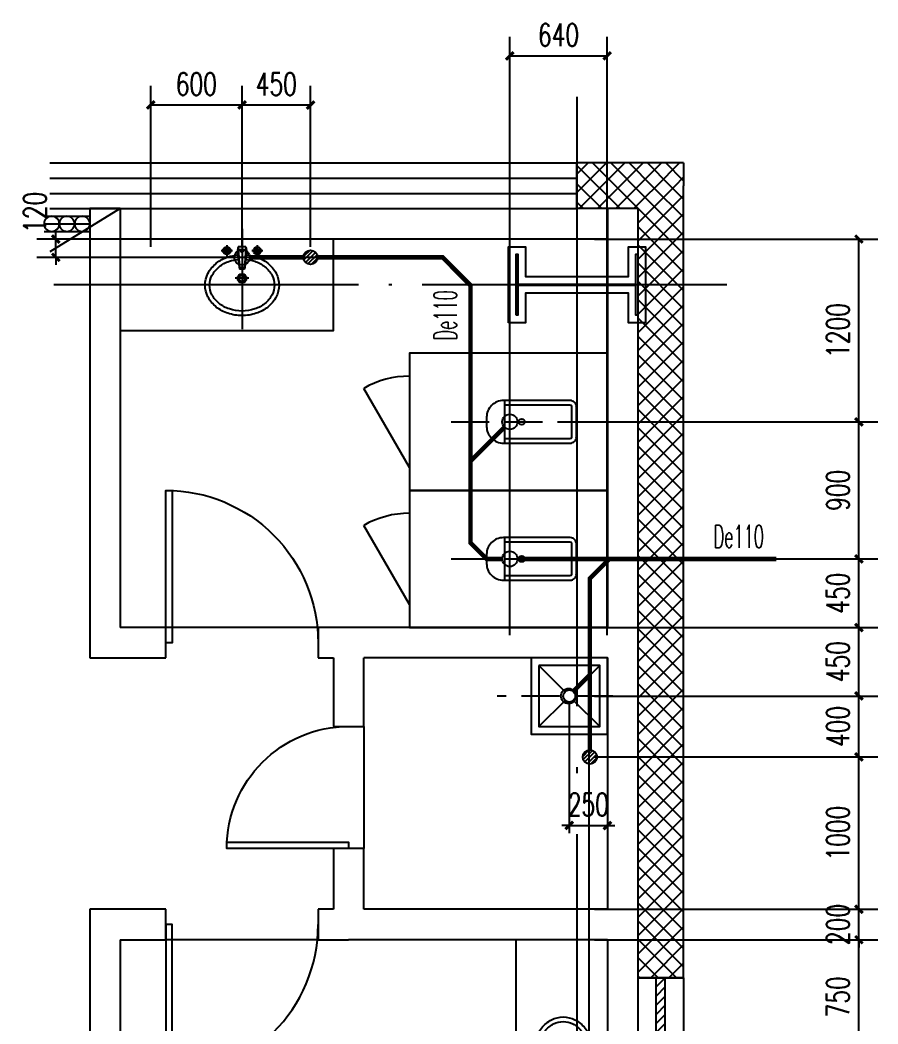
# Model space of a CAD drawing. Extents: x -452079 to 117456, y 3902 to 836955.
# Drawn here: x -310572 to -304936, y 11706 to 18296 of the extents above; entities that cross this region are included whole.
import ezdxf

# ---------------------------------------------------------------- set-up
doc = ezdxf.new("R2010")
doc.units = 0
doc.header["$LTSCALE"] = 1000
doc.header["$MEASUREMENT"] = 0
for name, pattern in [('10平面$1$DOTE', [2.42, 2, -0.2, 0.02, -0.2]), ('DASH', [0.35, 0.25, -0.1]), ('DOTE', [2.42, 2, -0.2, 0.02, -0.2])]:
    doc.linetypes.add(name, pattern=pattern)
for name, color, linetype in [('10平面$1$A-AXIS-DOTE', 14, '10平面$1$DOTE'), ('A-AXIS-DOTE', 14, 'DOTE'), ('A-HATCH-2', 251, 'Continuous'), ('A-HRAIL', 173, 'Continuous'), ('A-WC', 223, 'Continuous'), ('A-WINDOW', 140, 'Continuous'), ('AS-COLN', 6, 'Continuous'), ('AS-WALL', 40, 'Continuous'), ('CURTWALL', 4, 'Continuous'), ('EQUIP_地漏', 7, 'Continuous'), ('PUB_HATCH', 8, 'Continuous'), ('SB_ZF污水', 2, 'Continuous'), ('TEXT_污水', 2, 'Continuous'), ('TWT_DIM', 3, 'Continuous'), ('TWT_ZF文字', 3, 'Continuous'), ('WALL', 2, 'Continuous')]:
    doc.layers.add(name, color=color, linetype=linetype)
doc.layers.add('Gps-ZF污水', color=2, linetype='DASH', lineweight=60)
doc.styles.add('_TCH_DIM_T3', font='SIMPLEX', dxfattribs={"width": 0.705882, "bigfont": 'GBCBIG'})
doc.styles.add('_TWT_PIPEDN', font='SIMPLEX', dxfattribs={"width": 0.65, "height": 3.5, "bigfont": 'HZTXT'})
doc.dimstyles.new('_TCH_ARCH&&50', dxfattribs={"dimtxt": 148.75, "dimasz": 50, "dimexe": 50, "dimexo": 50, "dimgap": 63.125, "dimtad": 1, "dimdec": 0, "dimzin": 0, "dimdsep": 46, "dimtxsty": '_TCH_DIM_T3', "dimblk": 'ARCHTICK', "dimcen": 0.09, "dimclrt": 7, "dimazin": 2, "dimtfac": 1, "dimtdec": 0, "dimtix": 1, "dimtmove": 2, "dimatfit": 3, "dimfxl": 0, "dimtolj": 1, "dimtzin": 0, "dimarcsym": 0})
doc.dimstyles.new('_TWT_ARCH&&50', dxfattribs={"dimtxt": 148.75, "dimasz": 50, "dimexe": 125, "dimexo": 150, "dimgap": 63.125, "dimtad": 1, "dimdec": 0, "dimzin": 0, "dimdsep": 46, "dimtxsty": '_TCH_DIM_T3', "dimblk": 'ARCHTICK', "dimcen": 0.09, "dimclrt": 7, "dimazin": 2, "dimtfac": 1, "dimtdec": 0, "dimtix": 1, "dimtmove": 2, "dimatfit": 3, "dimfxl": 0, "dimtolj": 1, "dimtzin": 0, "dimarcsym": 0})
pattern_1 = [(45, (138332.77, -547935.87), (-60.000061, 60.000061), []), (135, (138332.77, -547935.87), (-60.000061, -60.000061), [])]

# ---------------------------------------------------------------- blocks, each defined once
blk = doc.blocks.new('厕卫')
at = {"layer": 'A-AXIS-DOTE', "color": 8, "linetype": 'DASH'}
blk.add_line((50, -823.1), (50, 271.9), dxfattribs=at)
at = {"layer": 'A-WC'}
for p, q in [((-59.8, -40), (-59.8, -469.7)), ((149.8, -30), (-49.8, -30)), ((159.8, -469.7), (159.8, -40)), ((189.8, -469.7), (-89.8, -469.7)), ((350, -1097.2), (-169.6, -1397.2))]:
    blk.add_line(p, q, dxfattribs=at)
blk.add_lwpolyline([(-400, 202.8), (-400, -1097.2), (500, -1097.2), (500, 202.8)], close=True, dxfattribs=at)
blk.add_lwpolyline([(189.8, -40, 0.414214), (149.8, 0), (-49.8, 0, 0.414214), (-89.8, -40), (-89.8, -479.7, 0.414214), (20.2, -589.7), (79.8, -589.7, 0.414214), (189.8, -479.7)], format="xyb", close=True, dxfattribs=at)
blk.add_circle((50, -358.6), 20, dxfattribs=at)
for centre, radius, start, end in [((-49.8, -40), 10, 90, 180), ((149.8, -40), 10, 0, 90), ((350, -1097.2), 600, 180, 209.99988)]:
    blk.add_arc(centre, radius, start, end, dxfattribs=at)
for p in [(50, 0), (50, -358.6)]:
    blk.add_point(p, dxfattribs=at)
blk = doc.blocks.new('343243')
at = {"layer": '10平面$1$A-AXIS-DOTE', "color": 8}
blk.add_lwpolyline([(-137039.2, 783550), (-137039.2, 784210)], dxfattribs=at)
at = {"layer": 'A-WC'}
for p, q in [((-137039.2, 783829.9), (-137039.2, 783920.1)), ((-137084.2, 783875), (-136994.1, 783875)), ((-137070.6, 783706.5), (-137055.9, 783814.2)), ((-137064.2, 783667.6), (-137055.9, 783814.2)), ((-137055.9, 783814.2), (-137022.5, 783814.2)), ((-137014.2, 783667.6), (-137022.5, 783814.2)), ((-137007.7, 783706.5), (-137022.5, 783814.2)), ((-137056.4, 783804.1), (-137022, 783804.1)), ((-137175.7, 783694), (-137102.7, 783694)), ((-137139.2, 783657.5), (-137139.2, 783730.5)), ((-137064.2, 783667.6), (-137070.6, 783706.5)), ((-137063.1, 783687.3), (-137015.3, 783687.3)), ((-137014.2, 783667.6), (-137007.7, 783706.5)), ((-136975.7, 783694), (-136902.7, 783694)), ((-136939.2, 783657.5), (-136939.2, 783730.5)), ((-137064.2, 783667.6), (-137014.2, 783667.6))]:
    blk.add_line(p, q, dxfattribs=at)
for points in [[(-137068.6, 783721.5, -0.055034), (-137132.1, 783735, -0.088849), (-137208.4, 783776.4, -0.104988), (-137263.3, 783843.2, -0.12017), (-137282, 783920, -0.12017), (-137263.3, 783996.8, -0.104988), (-137208.4, 784063.6, -0.088849), (-137132.1, 784105, -0.080052), (-137039.2, 784120, -0.080052)], [(-137064.5, 783751.2, -0.056066), (-137122.6, 783763.4, -0.088849), (-137189.7, 783799.8, -0.104988), (-137236.6, 783857, -0.12017), (-137252, 783920, -0.12017), (-137236.6, 783983, -0.104988), (-137189.7, 784040.2, -0.088849), (-137122.6, 784076.6, -0.080052), (-137039.2, 784090, -0.080052)], [(-137039.2, 784120, -0.080052), (-136946.3, 784105, -0.088849), (-136870, 784063.6, -0.104988), (-136815.1, 783996.8, -0.12017), (-136796.4, 783920, -0.12017), (-136815.1, 783843.2, -0.104988), (-136870, 783776.4, -0.088849), (-136946.3, 783735, -0.055034), (-137009.8, 783721.5, -0.080052)], [(-137039.2, 784090, -0.080052), (-136955.7, 784076.6, -0.088849), (-136888.7, 784040.2, -0.104988), (-136841.7, 783983, -0.12017), (-136826.4, 783920, -0.12017), (-136841.7, 783857, -0.104988), (-136888.7, 783799.8, -0.088849), (-136955.7, 783763.4, -0.056066), (-137013.9, 783751.2, -0.080052)]]:
    blk.add_lwpolyline(points, format="xyb", dxfattribs=at)
for centre, radius in [((-137039.2, 783875), 30), ((-137039.2, 783875), 20), ((-137139.2, 783694), 25), ((-137139.2, 783694), 15), ((-136939.2, 783694), 25), ((-136939.2, 783694), 15)]:
    blk.add_circle(centre, radius, dxfattribs=at)
for centre, start, end in [((-137040.4, 783694.7), 80.52523, 279.47477), ((-137038, 783694.7), 260.52523, 99.47477)]:
    blk.add_arc(centre, 7.19, start, end, dxfattribs=at)
blk = doc.blocks.new('清洁间')
at = {"layer": 'A-AXIS-DOTE', "color": 8, "linetype": 'DASH'}
blk.add_lwpolyline([(2044571, 1694019.8), (2045331, 1694019.8)], dxfattribs=at)
at = {"layer": 'A-WC'}
for points in [[(2045106.1, 1693769.8), (2045106.1, 1694269.8), (2044606.1, 1694269.8), (2044606.1, 1693769.8)], [(2045056.1, 1693819.8), (2045056.1, 1694219.8), (2044656.1, 1694219.8), (2044656.1, 1693819.8)]]:
    blk.add_lwpolyline(points, close=True, dxfattribs=at)
for points in [[(2044827.8, 1694048.1), (2044656.1, 1694219.8)], [(2044884.4, 1694048.1), (2045056.1, 1694219.8)], [(2044656.1, 1693819.8), (2044827.8, 1693991.5)], [(2045056.1, 1693819.8), (2044884.4, 1693991.5)]]:
    blk.add_lwpolyline(points, dxfattribs=at)
blk.add_circle((2044856.1, 1694019.8), 40, dxfattribs=at)
blk = doc.blocks.new('$lvtry$00000224')
at = {"color": 0}
for p, q in [((-362.5, 0), (-362.5, -300)), ((-337.5, 0), (-362.5, 0)), ((-337.5, 0), (-337.5, -300)), ((337.5, 0), (337.5, -300)), ((362.5, 0), (337.5, 0)), ((362.5, 0), (362.5, -300)), ((-337.5, -300), (-362.5, -300)), ((362.5, -300), (337.5, -300))]:
    blk.add_line(p, q, dxfattribs=at)
at = {"color": 0, "elevation": 0}
blk.add_lwpolyline([(-205, -130.7), (-205, 0), (205, 0), (205, -130.7, 0.268068), (50.8, -263.5, -0.317765), (0, -299.6, -0.317765), (-50.8, -263.5, 0.268068)], format="xyb", close=True, dxfattribs=at)
at = {"color": 0}
blk.add_circle((0, -181.6, 0), 20, dxfattribs=at)
for centre, radius, start, end in [((-152.2, -115, 0), 10, 114.10839, 248.1394), ((5.1, -466.4, 0), 395, 66.66751, 114.10839), ((-242.8, -340.9, 0), 233.4, 19.26394, 68.1394), ((242.8, -340.9, 0), 233.4, 110.49411, 160.73606), ((157.6, -112.9, 0), 10, 290.49411, 66.66751), ((0.2, -256, 0), 24, 199.26394, 269.49984), ((-0.2, -256, 0), 24, 270.50016, 340.73606)]:
    blk.add_arc(centre, radius, start, end, dxfattribs=at)
blk.add_point((0, -181.6, 0), dxfattribs=at)
at = {"layer": 'A-AXIS-DOTE', "color": 8}
blk.add_lwpolyline([(0, 152.7), (0, -367.3)], dxfattribs=at)
blk = doc.blocks.new('小便器')
at = {"layer": 'A-WC', "xscale": -1, "rotation": 89.99999999999999}
blk.add_blockref('$lvtry$00000224', (2044606.1, 1695653.6), dxfattribs=at)
blk = doc.blocks.new('*U166')
at = {"color": 0}
blk.add_lwpolyline([(500, 0), (500, 1000), (460, 1000), (460, 0)], close=True, dxfattribs=at)
blk.add_arc((500, 0), 1000, 90, 180, dxfattribs=at)
blk = doc.blocks.new('*U165')
at = {"color": 0, "xscale": 0.001, "yscale": 0.001, "zscale": 0.001}
blk.add_blockref('*U166', (0, 0), dxfattribs=at)
blk = doc.blocks.new('*U168')
at = {"color": 0}
blk.add_lwpolyline([(400, 0), (400, 800), (360, 800), (360, 0)], close=True, dxfattribs=at)
blk.add_arc((400, 0), 800, 90, 180, dxfattribs=at)
blk = doc.blocks.new('*U167')
at = {"color": 0, "xscale": 0.00125, "yscale": 0.00125, "zscale": 0.00125}
blk.add_blockref('*U168', (0, 0), dxfattribs=at)
blk = doc.blocks.new('w42343243')
at = {"layer": 'A-HATCH-2', "color": 2}
blk.add_lwpolyline([(-165104.2, 621070), (-164604.2, 621070), (-164604.2, 620958), (-164800.2, 620958), (-164800.2, 620282), (-164604.2, 620282), (-164604.2, 620170), (-165104.2, 620170), (-165104.2, 620282), (-164908.2, 620282), (-164908.2, 620958), (-165104.2, 620958)], close=True, dxfattribs=at)
at = {"layer": 'AS-COLN', "color": 8}
blk.add_lwpolyline([(-165054.2, 621020), (-164654.2, 621020), (-164654.2, 621008), (-164850.2, 621008), (-164850.2, 620232), (-164654.2, 620232), (-164654.2, 620220), (-165054.2, 620220), (-165054.2, 620232), (-164858.2, 620232), (-164858.2, 621008), (-165054.2, 621008)], close=True, dxfattribs=at)
blk = doc.blocks.new('99平面图例外参$0$$LinePat$圆环')
for points in [[(0, 150), (300, 150)], [(0, 0), (300, 0)], [(0, -150), (300, -150)]]:
    blk.add_lwpolyline(points)
at = {"color": 0}
blk.add_circle((150, 0), 150, dxfattribs=at)
blk = doc.blocks.new('*U170')
at = {"color": 0}
for p, q in [((-250, 150), (250, 150)), ((250, 30), (-250, 30)), ((-250, -30), (-190, 30)), ((-190, -30), (-130, 30)), ((-130, -30), (-70, 30)), ((-70, -30), (-10, 30)), ((-10, -30), (50, 30)), ((50, -30), (110, 30)), ((110, -30), (170, 30)), ((170, -30), (230, 30)), ((250, -30), (-250, -30)), ((-250, -150), (250, -150))]:
    blk.add_line(p, q, dxfattribs=at)
for points in [[(-250, -150), (-250, 150)], [(250, -150), (250, 150)]]:
    blk.add_lwpolyline(points, dxfattribs=at)
blk = doc.blocks.new('*U169')
at = {"color": 0, "xscale": 0.001999999996058992, "yscale": 0.003333333333333334, "zscale": 0.001999999996058992}
blk.add_blockref('*U170', (0, 0), dxfattribs=at)
blk = doc.blocks.new('A$C396E0034')
at = {"layer": 'PUB_HATCH'}
h = blk.add_hatch(dxfattribs=at)
h.set_pattern_fill('多孔材料', color=256, scale=30, style=0)
h.set_pattern_definition(pattern_1)
h.paths.add_polyline_path([(10068.6, 484.1), (10218.6, 584.1), (10218.6, 984.1), (9918.6, 984.1), (9918.6, 584.1)])
h = blk.add_hatch(dxfattribs=at)
h.set_pattern_fill('多孔材料', color=256, scale=30, style=0)
h.set_pattern_definition(pattern_1)
h.paths.add_polyline_path([(418.6, 284.1), (4368.6, 284.1), (4368.6, 584.1), (418.6, 584.1)])
h = blk.add_hatch(dxfattribs=at)
h.set_pattern_fill('多孔材料', color=256, scale=30, style=0)
h.set_pattern_definition(pattern_1)
h.paths.add_polyline_path([(9918.6, 584.1), (4868.6, 584.1), (4868.6, 284.1), (10068.6, 284.1), (10068.6, 484.1)])
h = blk.add_hatch(dxfattribs=at)
h.set_pattern_fill('多孔材料', color=256, scale=30, style=0)
h.set_pattern_definition(pattern_1)
h.paths.add_polyline_path([(10218.6, 584.1), (10068.6, 484.1), (10068.6, 284.1), (10218.6, 284.1)])
at = {"layer": 'A-AXIS-DOTE', "color": 8, "ltscale": 2}
for p, q in [((418.6, 0), (418.6, 4446.9)), ((10651.8, 984.1), (0, 984.1))]:
    blk.add_line(p, q, dxfattribs=at)
at = {"layer": 'A-AXIS-DOTE', "color": 8}
for p, q in [((9418.6, 0), (9418.6, 4446.9)), ((9918.6, 3984.1), (9634.6, 4446.9)), ((418.6, 584.1), (0, 1266.2))]:
    blk.add_line(p, q, dxfattribs=at)
at = {"layer": 'AS-WALL'}
for p, q in [((9918.6, 584.1), (9918.6, 984.1)), ((9918.6, 984.1), (10218.6, 984.1)), ((10218.6, 584.1), (10218.6, 984.1)), ((4368.6, 584.1), (418.6, 584.1)), ((418.6, 584.1), (418.6, 284.1)), ((4368.6, 284.1), (4368.6, 584.1)), ((9918.6, 584.1), (4868.6, 584.1)), ((4868.6, 584.1), (4868.6, 284.1)), ((10218.6, 584.1), (10218.6, 584.1)), ((10218.6, 284.1), (10218.6, 584.1)), ((418.6, 284.1), (4368.6, 284.1)), ((4868.6, 284.1), (10068.6, 284.1)), ((10218.6, 284.1), (10068.6, 284.1))]:
    blk.add_line(p, q, dxfattribs=at)
at = {"layer": 'CURTWALL'}
for p, q in [((9918.6, 4446.9), (9918.6, 984.1)), ((10018.6, 4446.9), (10018.6, 984.1)), ((10118.6, 4446.9), (10118.6, 984.1)), ((10218.6, 4446.9), (10218.6, 984.1)), ((10218.6, 984.1), (9918.6, 984.1))]:
    blk.add_line(p, q, dxfattribs=at)
at = {"layer": 'WALL'}
for p, q in [((318.6, 584.1), (318.6, 4184.1)), ((3568.6, 4184.1), (318.6, 4184.1)), ((5318.6, 4184.1), (3568.6, 4184.1)), ((5318.6, 3684.1), (5318.6, 4184.1)), ((9918.6, 4184.1), (6968.6, 4184.1)), ((6968.6, 4184.1), (6968.6, 3684.1)), ((9918.6, 3984.1), (9918.6, 4184.1)), ((518.6, 784.1), (518.6, 3984.1)), ((3518.6, 3984.1), (518.6, 3984.1)), ((3518.6, 2684.1), (3518.6, 3984.1)), ((3618.6, 2684.1), (3618.6, 3984.1)), ((5118.6, 3984.1), (3618.6, 3984.1)), ((5118.6, 3984.1), (5118.6, 3684.1)), ((9918.6, 3984.1), (7168.6, 3984.1)), ((7168.6, 3684.1), (7168.6, 3984.1)), ((9718.6, 784.1), (9718.6, 3984.1)), ((5118.6, 2684.1), (5118.6, 3684.1)), ((5118.6, 3684.1), (5318.6, 3684.1)), ((6968.6, 3684.1), (7168.6, 3684.1)), ((7168.6, 2684.1), (7168.6, 3684.1)), ((3518.6, 2684.1), (3618.6, 2684.1)), ((5318.6, 2684.1), (5118.6, 2684.1)), ((5118.6, 2684.1), (5118.6, 2484.1)), ((5318.6, 2584.1), (5318.6, 2684.1)), ((7168.6, 2684.1), (6968.6, 2684.1)), ((6968.6, 2684.1), (6968.6, 2584.1)), ((7168.6, 2484.1), (7168.6, 2684.1)), ((5718.6, 2584.1), (5318.6, 2584.1)), ((5718.6, 2384.1), (5718.6, 2584.1)), ((6968.6, 2584.1), (6518.6, 2584.1)), ((6518.6, 2584.1), (6518.6, 2384.1)), ((5118.6, 784.1), (5118.6, 2484.1)), ((7168.6, 784.1), (7168.6, 2484.1)), ((5318.6, 2384.1), (5718.6, 2384.1)), ((5318.6, 784.1), (5318.6, 2384.1)), ((6518.6, 2384.1), (5718.6, 2384.1)), ((6518.6, 2384.1), (6968.6, 2384.1)), ((6968.6, 784.1), (6968.6, 2384.1)), ((3518.6, 784.1), (3518.6, 1384.1)), ((3518.6, 1384.1), (3618.6, 1384.1)), ((3618.6, 1384.1), (5118.6, 1384.1)), ((3618.6, 784.1), (3618.6, 1384.1)), ((2806.1, 784.1), (2806.1, 1084.1)), ((2831.1, 1084.1), (2806.1, 1084.1)), ((2831.1, 784.1), (2831.1, 1084.1)), ((3518.6, 784.1), (518.6, 784.1)), ((2831.1, 784.1), (2806.1, 784.1)), ((5118.6, 784.1), (3618.6, 784.1)), ((6968.6, 784.1), (5318.6, 784.1)), ((9918.6, 784.1), (7168.6, 784.1)), ((9918.6, 584.1), (9918.6, 784.1)), ((3568.6, 584.1), (318.6, 584.1)), ((5218.6, 584.1), (3568.6, 584.1)), ((7068.6, 584.1), (5218.6, 584.1)), ((9918.6, 584.1), (7068.6, 584.1))]:
    blk.add_line(p, q, dxfattribs=at)
for points in [[(9118.6, 3984.1), (9118.6, 2584.1), (9718.6, 2584.1), (9718.6, 2584.1)], [(3168.6, 631.5), (3168.6, 1151.5)]]:
    blk.add_lwpolyline(points, dxfattribs=at)
at = {"layer": 'WALL', "elevation": 0}
blk.add_lwpolyline([(2963.6, 914.8), (2963.6, 784.1), (3373.6, 784.1), (3373.6, 914.8, -0.268068), (3219.4, 1047.6, 0.317765), (3168.6, 1083.8, 0.317765), (3117.8, 1047.6, -0.268068)], format="xyb", close=True, dxfattribs=at)
at = {"layer": 'WALL'}
blk.add_circle((3168.6, 965.8, 0), 20, dxfattribs=at)
for centre, radius, start, end in [((3168.8, 1040.1, 0), 24, 90.50016, 160.73606), ((3168.4, 1040.1, 0), 24, 19.26394, 89.49984), ((2925.8, 1125.1, 0), 233.4, 291.8606, 340.73606), ((3411.4, 1125.1, 0), 233.4, 199.26394, 249.50589), ((3016.4, 899.1, 0), 10, 111.8606, 245.89161), ((3173.7, 1250.6, 0), 395, 245.89161, 293.33249), ((3326.2, 897, 0), 10, 293.33249, 69.50589)]:
    blk.add_arc(centre, radius, start, end, dxfattribs=at)
blk.add_point((3168.6, 965.8, 0), dxfattribs=at)
at = {"layer": 'A-HRAIL', "xscale": -0.3344569287663073, "yscale": 0.3333333333333333, "zscale": 0.3333333333333333, "rotation": 89.99999999999977}
for p in [(9818.6, 4485.1), (9818.6, 4384.8), (9818.6, 4284.5)]:
    blk.add_blockref('99平面图例外参$0$$LinePat$圆环', p, dxfattribs=at)
at = {"layer": 'A-WINDOW'}
for p in [(165272.8, -619635.9), (174272.8, -619635.9)]:
    blk.add_blockref('w42343243', p, dxfattribs=at)
at = {"layer": 'A-WINDOW', "xscale": 500.000000985252, "yscale": -300, "zscale": 300, "rotation": 179.9999999936631}
blk.add_blockref('*U169', (4618.6, 434.1), dxfattribs=at)
at = {"layer": 'WALL'}
for name, p in [('厕卫', (1218.6, 3781.4)), ('厕卫', (2118.6, 3781.4)), ('厕卫', (3018.6, 3781.4)), ('343243', (141407.8, -782845.9))]:
    blk.add_blockref(name, p, dxfattribs=at)
for name, p, xscale, yscale, zscale, rotation in [('*U165', (5218.6, 3184.1), 1000, 1000, 200, 90.00000000002079), ('*U165', (7068.6, 3184.1), 1000, -1000, 199.9999999999999, 90.00000000002079), ('*U167', (6118.6, 2484.1), 800, -800, 199.9999999999998, 180)]:
    blk.add_blockref(name, p, dxfattribs=dict(at, xscale=xscale, yscale=yscale, zscale=zscale, rotation=rotation))
for name, p, rotation in [('343243', (793336.2, 140223.3), 90.00000000000004), ('厕卫', (7668.8, 987.8), 180), ('厕卫', (8568.8, 987.8), 180), ('清洁间', (1700738.4, -2043822), 90.00000000000004), ('小便器', (1696722.2, -2043822), 90.00000000000004), ('小便器', (1697422.2, -2043822), 90.00000000000004), ('小便器', (1698122.2, -2043822), 90.00000000000004)]:
    blk.add_blockref(name, p, dxfattribs=dict(at, rotation=rotation))
blk = doc.blocks.new('_ArchTick')
at = {"color": 0, "linetype": 'ByBlock', "const_width": 0.4}
blk.add_lwpolyline([(-0.5, -0.5), (0.5, 0.5)], dxfattribs=at)
blk = doc.blocks.new('*D466')
at = {"layer": 'TWT_DIM', "color": 0, "lineweight": -2, "transparency": 16777216}
for p, q in [((-307354.7, 14258.4), (-307354.7, 18186.1)), ((-306714.7, 14258.4), (-306714.7, 18186.1)), ((-307354.7, 18061.1), (-306714.7, 18061.1))]:
    blk.add_line(p, q, dxfattribs=at)
at = {"layer": 'TWT_DIM', "color": 0, "lineweight": -2, "transparency": 16777216, "xscale": 50, "yscale": 50, "zscale": 50, "rotation": 180}
blk.add_blockref('_ArchTick', (-307354.7, 18061.1), dxfattribs=at)
at = {"layer": 'TWT_DIM', "color": 0, "lineweight": -2, "transparency": 16777216, "xscale": 50, "yscale": 50, "zscale": 50}
blk.add_blockref('_ArchTick', (-306714.7, 18061.1), dxfattribs=at)
at = {"layer": 'TWT_DIM', "color": 7, "transparency": 16777216, "insert": (-307034.7, 18198.6), "char_height": 148.75, "attachment_point": 5, "style": '_TCH_DIM_T3'}
blk.add_mtext('\\A1;640', dxfattribs=at)
blk = doc.blocks.new('*D475')
at = {"layer": 'TWT_DIM', "color": 0, "lineweight": -2, "transparency": 16777216}
for p, q in [((-306797.5, 12258.4), (-304936.3, 12258.4)), ((-305061.3, 11508.4), (-305061.3, 12258.4)), ((-306797.5, 11508.4), (-304936.3, 11508.4))]:
    blk.add_line(p, q, dxfattribs=at)
at = {"layer": 'TWT_DIM', "color": 0, "lineweight": -2, "transparency": 16777216, "xscale": 50, "yscale": 50, "zscale": 50}
for p, rotation in [((-305061.3, 12258.4), 90), ((-305061.3, 11508.4), 270)]:
    blk.add_blockref('_ArchTick', p, dxfattribs=dict(at, rotation=rotation))
at = {"layer": 'TWT_DIM', "color": 7, "transparency": 16777216, "insert": (-305198.8, 11883.4), "char_height": 148.75, "attachment_point": 5, "rotation": 90, "style": '_TCH_DIM_T3'}
blk.add_mtext('\\A1;750', dxfattribs=at)
blk = doc.blocks.new('*D476')
at = {"layer": 'TWT_DIM', "color": 0, "lineweight": -2, "transparency": 16777216}
for p, q in [((-306797.5, 12458.4), (-304936.3, 12458.4)), ((-305061.3, 12458.4), (-305061.3, 12508.4)), ((-305061.3, 12258.4), (-305061.3, 12458.4)), ((-306797.5, 12258.4), (-304936.3, 12258.4)), ((-305061.3, 12258.4), (-305061.3, 12208.4))]:
    blk.add_line(p, q, dxfattribs=at)
at = {"layer": 'TWT_DIM', "color": 0, "lineweight": -2, "transparency": 16777216, "xscale": 50, "yscale": 50, "zscale": 50}
for p, rotation in [((-305061.3, 12458.4), 270), ((-305061.3, 12258.4), 90)]:
    blk.add_blockref('_ArchTick', p, dxfattribs=dict(at, rotation=rotation))
at = {"layer": 'TWT_DIM', "color": 7, "transparency": 16777216, "insert": (-305198.8, 12358.4), "char_height": 148.75, "attachment_point": 5, "rotation": 90, "style": '_TCH_DIM_T3'}
blk.add_mtext('\\A1;200', dxfattribs=at)
blk = doc.blocks.new('*D477')
at = {"layer": 'TWT_DIM', "color": 0, "lineweight": -2, "transparency": 16777216}
for p, q in [((-306797.5, 13458.4), (-304936.3, 13458.4)), ((-305061.3, 12458.4), (-305061.3, 13458.4)), ((-306797.5, 12458.4), (-304936.3, 12458.4))]:
    blk.add_line(p, q, dxfattribs=at)
at = {"layer": 'TWT_DIM', "color": 0, "lineweight": -2, "transparency": 16777216, "xscale": 50, "yscale": 50, "zscale": 50}
for p, rotation in [((-305061.3, 13458.4), 90), ((-305061.3, 12458.4), 270)]:
    blk.add_blockref('_ArchTick', p, dxfattribs=dict(at, rotation=rotation))
at = {"layer": 'TWT_DIM', "color": 7, "transparency": 16777216, "insert": (-305198.8, 12958.4), "char_height": 148.75, "attachment_point": 5, "rotation": 90, "style": '_TCH_DIM_T3'}
blk.add_mtext('\\A1;1000', dxfattribs=at)
blk = doc.blocks.new('*D478')
at = {"layer": 'TWT_DIM', "color": 0, "lineweight": -2, "transparency": 16777216}
for p, q in [((-306797.5, 13858.4), (-304936.3, 13858.4)), ((-305061.3, 13458.4), (-305061.3, 13858.4)), ((-306797.5, 13458.4), (-304936.3, 13458.4))]:
    blk.add_line(p, q, dxfattribs=at)
at = {"layer": 'TWT_DIM', "color": 0, "lineweight": -2, "transparency": 16777216, "xscale": 50, "yscale": 50, "zscale": 50}
for p, rotation in [((-305061.3, 13858.4), 90), ((-305061.3, 13458.4), 270)]:
    blk.add_blockref('_ArchTick', p, dxfattribs=dict(at, rotation=rotation))
at = {"layer": 'TWT_DIM', "color": 7, "transparency": 16777216, "insert": (-305198.8, 13658.4), "char_height": 148.75, "attachment_point": 5, "rotation": 90, "style": '_TCH_DIM_T3'}
blk.add_mtext('\\A1;400', dxfattribs=at)
blk = doc.blocks.new('*D479')
at = {"layer": 'TWT_DIM', "color": 0, "lineweight": -2, "transparency": 16777216}
for p, q in [((-306797.5, 14308.4), (-304936.3, 14308.4)), ((-305061.3, 13858.4), (-305061.3, 14308.4)), ((-306797.5, 13858.4), (-304936.3, 13858.4))]:
    blk.add_line(p, q, dxfattribs=at)
at = {"layer": 'TWT_DIM', "color": 0, "lineweight": -2, "transparency": 16777216, "xscale": 50, "yscale": 50, "zscale": 50}
for p, rotation in [((-305061.3, 14308.4), 90), ((-305061.3, 13858.4), 270)]:
    blk.add_blockref('_ArchTick', p, dxfattribs=dict(at, rotation=rotation))
at = {"layer": 'TWT_DIM', "color": 7, "transparency": 16777216, "insert": (-305198.8, 14083.4), "char_height": 148.75, "attachment_point": 5, "rotation": 90, "style": '_TCH_DIM_T3'}
blk.add_mtext('\\A1;450', dxfattribs=at)
blk = doc.blocks.new('*D480')
at = {"layer": 'TWT_DIM', "color": 0, "lineweight": -2, "transparency": 16777216}
for p, q in [((-306797.5, 14758.6), (-304936.3, 14758.6)), ((-305061.3, 14308.4), (-305061.3, 14758.6)), ((-306797.5, 14308.4), (-304936.3, 14308.4))]:
    blk.add_line(p, q, dxfattribs=at)
at = {"layer": 'TWT_DIM', "color": 0, "lineweight": -2, "transparency": 16777216, "xscale": 50, "yscale": 50, "zscale": 50}
for p, rotation in [((-305061.3, 14758.6), 90), ((-305061.3, 14308.4), 270)]:
    blk.add_blockref('_ArchTick', p, dxfattribs=dict(at, rotation=rotation))
at = {"layer": 'TWT_DIM', "color": 7, "transparency": 16777216, "insert": (-305198.8, 14533.5), "char_height": 148.75, "attachment_point": 5, "rotation": 90, "style": '_TCH_DIM_T3'}
blk.add_mtext('\\A1;450', dxfattribs=at)
blk = doc.blocks.new('*D481')
at = {"layer": 'TWT_DIM', "color": 0, "lineweight": -2, "transparency": 16777216}
for p, q in [((-306797.5, 15658.6), (-304936.3, 15658.6)), ((-305061.3, 14758.6), (-305061.3, 15658.6)), ((-306797.5, 14758.6), (-304936.3, 14758.6))]:
    blk.add_line(p, q, dxfattribs=at)
at = {"layer": 'TWT_DIM', "color": 0, "lineweight": -2, "transparency": 16777216, "xscale": 50, "yscale": 50, "zscale": 50}
for p, rotation in [((-305061.3, 15658.6), 90), ((-305061.3, 14758.6), 270)]:
    blk.add_blockref('_ArchTick', p, dxfattribs=dict(at, rotation=rotation))
at = {"layer": 'TWT_DIM', "color": 7, "transparency": 16777216, "insert": (-305198.8, 15208.6), "char_height": 148.75, "attachment_point": 5, "rotation": 90, "style": '_TCH_DIM_T3'}
blk.add_mtext('\\A1;900', dxfattribs=at)
blk = doc.blocks.new('*D482')
at = {"layer": 'TWT_DIM', "color": 0, "lineweight": -2, "transparency": 16777216}
for p, q in [((-306797.5, 16858.4), (-304936.3, 16858.4)), ((-305061.3, 15658.6), (-305061.3, 16858.4)), ((-306797.5, 15658.6), (-304936.3, 15658.6))]:
    blk.add_line(p, q, dxfattribs=at)
at = {"layer": 'TWT_DIM', "color": 0, "lineweight": -2, "transparency": 16777216, "xscale": 50, "yscale": 50, "zscale": 50}
for p, rotation in [((-305061.3, 16858.4), 90), ((-305061.3, 15658.6), 270)]:
    blk.add_blockref('_ArchTick', p, dxfattribs=dict(at, rotation=rotation))
at = {"layer": 'TWT_DIM', "color": 7, "transparency": 16777216, "insert": (-305198.8, 16258.5), "char_height": 148.75, "attachment_point": 5, "rotation": 90, "style": '_TCH_DIM_T3'}
blk.add_mtext('\\A1;1200', dxfattribs=at)
blk = doc.blocks.new('$TwtSys$00000147')
blk.add_circle((0, 0, 0), 25)
blk = doc.blocks.new('*D489')
at = {"layer": 'TWT_DIM', "color": 0, "lineweight": -2, "transparency": 16777216}
for p, q in [((-310337, 16858.4), (-310337, 16908.4)), ((-308555.3, 16858.4), (-310462, 16858.4)), ((-310337, 16738.4), (-310337, 16858.4)), ((-308555.3, 16738.4), (-310462, 16738.4)), ((-310337, 16738.4), (-310337, 16688.4))]:
    blk.add_line(p, q, dxfattribs=at)
at = {"layer": 'TWT_DIM', "color": 0, "lineweight": -2, "transparency": 16777216, "xscale": 50, "yscale": 50, "zscale": 50}
for p, rotation in [((-310337, 16858.4), 270), ((-310337, 16738.4), 90)]:
    blk.add_blockref('_ArchTick', p, dxfattribs=dict(at, rotation=rotation))
at = {"layer": 'TWT_DIM', "color": 7, "transparency": 16777216, "insert": (-310474.5, 17033.4), "char_height": 148.75, "attachment_point": 5, "rotation": 90, "style": '_TCH_DIM_T3'}
blk.add_mtext('\\A1;120', dxfattribs=at)
blk = doc.blocks.new('$TwtSys$00000141')
for p, q in [((-94, 8), (-10, 92)), ((-94, 8), (-10, 92)), ((-87, -35), (35, 87)), ((-87, -35), (35, 87)), ((-66, -66), (66, 66)), ((-66, -66), (66, 66)), ((-32, -87), (88, 33)), ((-32, -87), (88, 33)), ((11, -92), (92, -11)), ((11, -92), (92, -11))]:
    blk.add_line(p, q)
blk.add_circle((0, 0), 94)
blk.add_circle((0, 0), 94)
blk = doc.blocks.new('*D490')
at = {"layer": 'TWT_DIM', "color": 0, "lineweight": -2, "transparency": 16777216}
for p, q in [((-309113.8, 16808.4), (-309113.8, 17863.8)), ((-308663.8, 16808.4), (-308663.8, 17863.8)), ((-309113.8, 17738.8), (-308663.8, 17738.8))]:
    blk.add_line(p, q, dxfattribs=at)
at = {"layer": 'TWT_DIM', "color": 0, "lineweight": -2, "transparency": 16777216, "xscale": 50, "yscale": 50, "zscale": 50, "rotation": 180}
blk.add_blockref('_ArchTick', (-309113.8, 17738.8), dxfattribs=at)
at = {"layer": 'TWT_DIM', "color": 0, "lineweight": -2, "transparency": 16777216, "xscale": 50, "yscale": 50, "zscale": 50}
blk.add_blockref('_ArchTick', (-308663.8, 17738.8), dxfattribs=at)
at = {"layer": 'TWT_DIM', "color": 7, "transparency": 16777216, "insert": (-308888.8, 17876.3), "char_height": 148.75, "attachment_point": 5, "style": '_TCH_DIM_T3'}
blk.add_mtext('\\A1;450', dxfattribs=at)
blk = doc.blocks.new('*D491')
at = {"layer": 'TWT_DIM', "color": 0, "lineweight": -2, "transparency": 16777216}
for p, q in [((-309713.8, 16808.4), (-309713.8, 17863.8)), ((-309113.8, 16808.4), (-309113.8, 17863.8)), ((-309713.8, 17738.8), (-309113.8, 17738.8))]:
    blk.add_line(p, q, dxfattribs=at)
at = {"layer": 'TWT_DIM', "color": 0, "lineweight": -2, "transparency": 16777216, "xscale": 50, "yscale": 50, "zscale": 50, "rotation": 180}
blk.add_blockref('_ArchTick', (-309713.8, 17738.8), dxfattribs=at)
at = {"layer": 'TWT_DIM', "color": 0, "lineweight": -2, "transparency": 16777216, "xscale": 50, "yscale": 50, "zscale": 50}
blk.add_blockref('_ArchTick', (-309113.8, 17738.8), dxfattribs=at)
at = {"layer": 'TWT_DIM', "color": 7, "transparency": 16777216, "insert": (-309413.8, 17876.3), "char_height": 148.75, "attachment_point": 5, "style": '_TCH_DIM_T3'}
blk.add_mtext('\\A1;600', dxfattribs=at)
blk = doc.blocks.new('*D492')
at = {"layer": 'TWT_DIM', "color": 0, "lineweight": -2, "transparency": 16777216}
for p, q in [((-306963.8, 13808.4), (-306963.8, 12958.5)), ((-306713.8, 13808.4), (-306713.8, 12958.5)), ((-306963.8, 13008.5), (-307013.8, 13008.5)), ((-306963.8, 13008.5), (-306713.8, 13008.5)), ((-306713.8, 13008.5), (-306663.8, 13008.5))]:
    blk.add_line(p, q, dxfattribs=at)
at = {"layer": 'TWT_DIM', "color": 0, "lineweight": -2, "transparency": 16777216, "xscale": 50, "yscale": 50, "zscale": 50}
blk.add_blockref('_ArchTick', (-306963.8, 13008.5), dxfattribs=at)
at = {"layer": 'TWT_DIM', "color": 0, "lineweight": -2, "transparency": 16777216, "xscale": 50, "yscale": 50, "zscale": 50, "rotation": 180}
blk.add_blockref('_ArchTick', (-306713.8, 13008.5), dxfattribs=at)
at = {"layer": 'TWT_DIM', "color": 7, "transparency": 16777216, "insert": (-306838.8, 13146), "char_height": 148.75, "attachment_point": 5, "style": '_TCH_DIM_T3'}
blk.add_mtext('\\A1;250', dxfattribs=at)

msp = doc.modelspace()

# ---------------------------------------------------------------- hatches: boundary and pattern name
at = {"layer": 'Gps-ZF污水'}
for points in [[(-307796.26, 16738.38), (-307796.26, 16753.38), (-307790.05, 16753.38)], [(-307796.26, 16738.38), (-307785.66, 16748.98), (-307790.05, 16753.38)], [(-307613.1, 16555.22), (-307602.5, 16565.82), (-307598.1, 16561.43)], [(-307613.1, 16555.22), (-307598.1, 16555.22), (-307598.1, 16561.43)], [(-307613.1, 14864.55), (-307628.1, 14864.55), (-307628.1, 14858.34)], [(-307613.1, 14864.55), (-307623.71, 14853.94), (-307628.1, 14858.34)], [(-307507.11, 14758.56), (-307517.71, 14747.95), (-307513.32, 14743.56)], [(-307507.11, 14758.56), (-307507.11, 14743.56), (-307513.32, 14743.56)], [(-306828.79, 14630.59), (-306839.4, 14641.19), (-306843.79, 14636.8)], [(-306828.79, 14630.59), (-306843.79, 14630.59), (-306843.79, 14636.8)]]:
    msp.add_hatch(color=256, dxfattribs=at).paths.add_polyline_path(points)

# ---------------------------------------------------------------- linework, layer by layer
at = {"layer": 'Gps-ZF污水', "const_width": 30}
for points in [[(-309063.78, 16738.38), (-308710.78, 16738.38)], [(-308616.78, 16738.38), (-307796.26, 16738.38)], [(-307796.26, 16738.38), (-307613.1, 16555.22)], [(-307613.1, 16555.22), (-307613.1, 15400.14)], [(-307390.04, 15623.2), (-307613.1, 15400.14)], [(-307613.1, 15400.14), (-307613.1, 14864.55)], [(-307507.11, 14758.56), (-307613.1, 14864.55)], [(-307404.68, 14758.56), (-307507.11, 14758.56)], [(-307304.68, 14758.56), (-306700.82, 14758.56)], [(-306828.79, 14630.59), (-306700.82, 14758.56)], [(-306700.82, 14758.56), (-305602.8, 14758.56)], [(-306828.79, 13998.35), (-306828.79, 14630.59)], [(-306933.41, 13893.73), (-306828.79, 13998.35)], [(-306828.79, 13505.38), (-306828.79, 13998.35)]]:
    msp.add_lwpolyline(points, dxfattribs=at)
at = {"layer": 'TWT_ZF文字'}
msp.add_line((-306833.78, 7947.04), (-306833.78, 13998.81), dxfattribs=at)

# ---------------------------------------------------------------- block references
at = {"layer": 'EQUIP_地漏', "xscale": 0.5, "yscale": 0.5, "zscale": 0.5, "rotation": 180}
msp.add_blockref('$TwtSys$00000141', (-308663.78, 16738.38), dxfattribs=at)
at = {"layer": 'EQUIP_地漏', "xscale": 0.5, "yscale": 0.5, "zscale": 0.5}
msp.add_blockref('$TwtSys$00000141', (-306828.79, 13458.38), dxfattribs=at)
at = {"layer": 'SB_ZF污水', "xscale": 2, "yscale": 2, "zscale": 2}
for p in [(-309113.78, 16738.38), (-307354.68, 15658.56), (-307354.68, 14758.56), (-306968.77, 13858.38)]:
    msp.add_blockref('$TwtSys$00000147', p, dxfattribs=at)
at = {"layer": 'WALL', "rotation": 90}
msp.add_blockref('A$C396E0034', (-305929.65, 7139.79), dxfattribs=at)

# ---------------------------------------------------------------- texts
at = {"layer": 'TEXT_污水', "style": '_TWT_PIPEDN', "width": 0.52}
msp.add_text('De110', height=150, rotation=90, dxfattribs=at).set_placement((-307703.43, 16191.52))
msp.add_text('De110', height=150, dxfattribs=at).set_placement((-306015.86, 14830.73))

# ---------------------------------------------------------------- dimensions: what is measured, and where the dimension line sits
at = {"layer": 'TWT_DIM'}
for p1, p2, distance, dimstyle, picture, middle in [((-307354.68, 14108.38), (-306714.68, 14108.38), 3952.74, '_TWT_ARCH&&50', '*D466', (-307034.68, 18198.61)), ((-309713.78, 16658.39), (-309113.78, 16658.39), 1080.37, '_TWT_ARCH&&50', '*D491', (-309413.78, 17876.25)), ((-309113.78, 16658.39), (-308663.78, 16658.39), 1080.37, '_TWT_ARCH&&50', '*D490', (-308888.78, 17876.25)), ((-306947.45, 15658.56), (-306947.45, 16858.38), -1886.16, '_TWT_ARCH&&50', '*D482', (-305198.79, 16258.47)), ((-306947.45, 14758.56), (-306947.45, 15658.56), -1886.16, '_TWT_ARCH&&50', '*D481', (-305198.79, 15208.56)), ((-306947.45, 14308.38), (-306947.45, 14758.56), -1886.16, '_TWT_ARCH&&50', '*D480', (-305198.79, 14533.47)), ((-306947.45, 13858.38), (-306947.45, 14308.38), -1886.16, '_TWT_ARCH&&50', '*D479', (-305198.79, 14083.38)), ((-306963.78, 13858.38), (-306713.78, 13858.38), -849.88, '_TCH_ARCH&&50', '*D492', (-306838.78, 13145.99)), ((-306947.45, 13458.38), (-306947.45, 13858.38), -1886.16, '_TWT_ARCH&&50', '*D478', (-305198.79, 13658.38)), ((-306947.45, 12458.38), (-306947.45, 13458.38), -1886.16, '_TWT_ARCH&&50', '*D477', (-305198.79, 12958.38)), ((-306947.45, 12258.38), (-306947.45, 12458.38), -1886.16, '_TWT_ARCH&&50', '*D476', (-305198.79, 12358.38)), ((-306947.45, 11508.38), (-306947.45, 12258.38), -1886.16, '_TWT_ARCH&&50', '*D475', (-305198.79, 11883.38))]:
    dim = msp.add_aligned_dim(p1=p1, p2=p2, distance=distance, dimstyle=dimstyle, dxfattribs=at)
    dim.commit()
    dim.dimension.update_dxf_attribs({"geometry": picture, "text_midpoint": middle})
dim = msp.add_linear_dim(base=(-310337, 16858.38), p1=(-308405.31, 16738.38), p2=(-308405.31, 16858.38), angle=90, dimstyle='_TWT_ARCH&&50', dxfattribs=at)
dim.commit()
dim.dimension.update_dxf_attribs({"geometry": '*D489', "text_midpoint": (-310474.5, 17033.38), "dimtype": 161})

doc.saveas('drawing.dxf')
